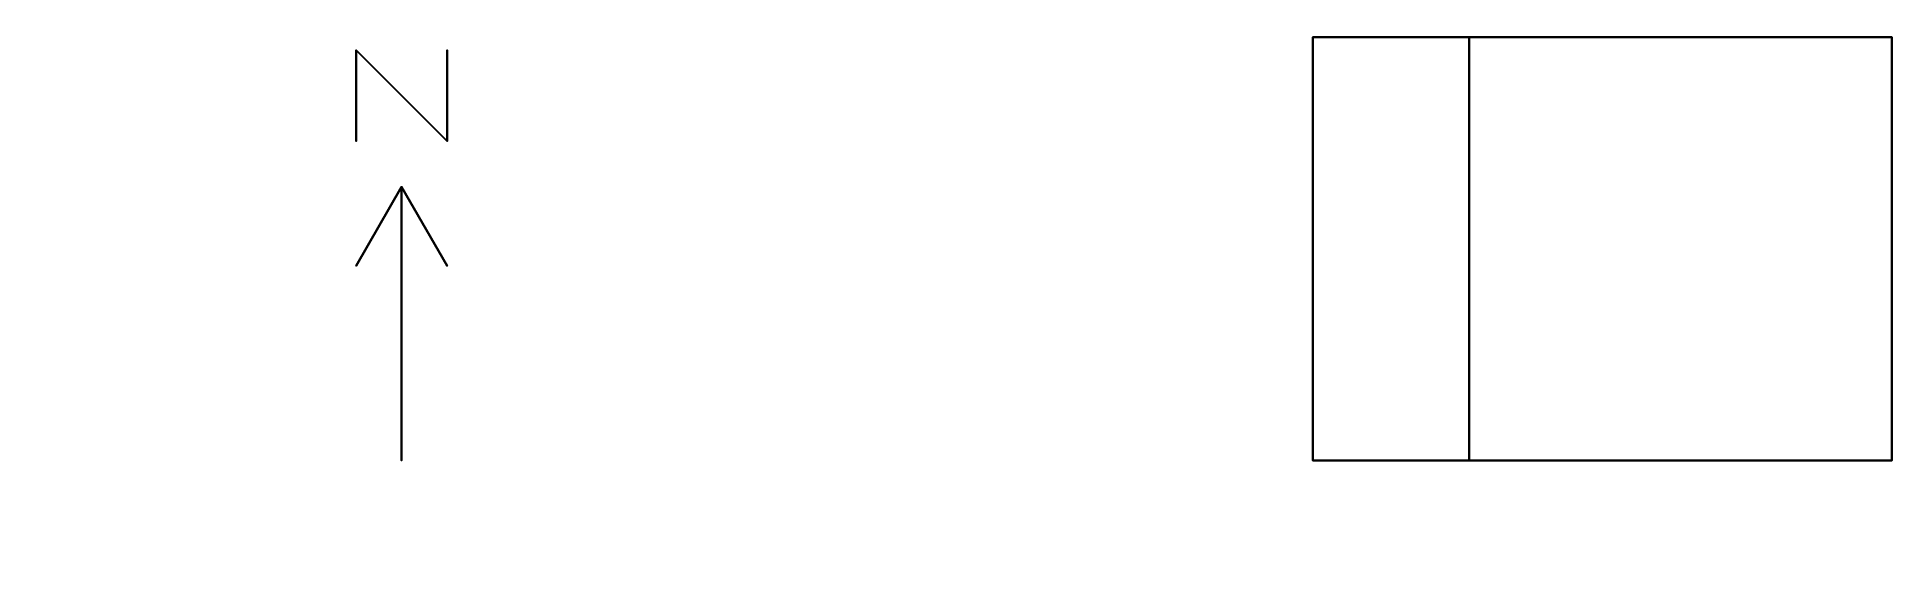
# Model space of a CAD drawing. Header units: metres. Extents: x -16.8 to 3.6, y -2.1 to 3.7.
import ezdxf

# ---------------------------------------------------------------- set-up
doc = ezdxf.new("R2010")
doc.units = ezdxf.units.M

msp = doc.modelspace()

# ---------------------------------------------------------------- linework, layer by layer
at = {"layer": '1', "color": 3}
for points in [[(-13.25148, 3.55215, 0.1), (-13.25148, 3.55215), (-13.25148, 2.55215), (-13.25148, 2.55215, 0.1)], [(-13.25148, 3.55215, 0.1), (-13.25148, 3.55215), (-12.25148, 2.55215), (-12.25148, 2.55215, 0.1)], [(-12.25148, 3.55215, 0.1), (-12.25148, 3.55215), (-12.25148, 2.55215), (-12.25148, 2.55215, 0.1)], [(-12.75148, 2.05215, 0.1), (-12.75148, 2.05215), (-13.25148, 1.18612), (-13.25148, 1.18612, 0.1)], [(-12.75148, 2.05215, 0.1), (-12.75148, 2.05215), (-12.75148, -0.94785), (-12.75148, -0.94785, 0.1)], [(-12.75148, 2.05215, 0.1), (-12.75148, 2.05215), (-12.25148, 1.18612), (-12.25148, 1.18612, 0.1)]]:
    msp.add_3dface(points, dxfattribs=at)
at = {"layer": 'BLOCK1_ZONE1', "color": 43}
for points in [[(-1.03895, 3.6941, 3.5), (-1.03895, 3.6941), (-1.03895, -0.94785), (-1.03895, -0.94785, 3.5)], [(3.60063, 3.6941, 3.5), (3.60063, 3.6941), (-1.03895, 3.6941), (-1.03895, 3.6941, 3.5)], [(3.60063, -0.94785, 3.5), (3.60063, -0.94785), (3.60063, 3.6941), (3.60063, 3.6941, 3.5)], [(-1.03895, -0.94785, 3.5), (-1.03895, -0.94785), (3.60063, -0.94785), (3.60063, -0.94785, 3.5)]]:
    msp.add_3dface(points, dxfattribs=at)
at = {"layer": 'BLOCK1_ZONE1', "color": 8}
msp.add_3dface([(3.60063, 3.6941), (3.60063, -0.94785), (-1.03895, -0.94785), (-1.03895, 3.6941)], dxfattribs=at)
at = {"layer": 'BLOCK1_ZONE1', "color": 15}
msp.add_3dface([(-1.03895, 3.6941, 3.5), (-1.03895, -0.94785, 3.5), (3.60063, -0.94785, 3.5), (3.60063, 3.6941, 3.5)], dxfattribs=at)
at = {"layer": 'BLOCK1_ZONE1', "color": 143}
msp.add_3dface([(3.60063, -0.00681, 2.26), (3.60063, -0.00681, 0.84), (3.60063, 2.75306, 0.84), (3.60063, 2.75306, 2.26)], dxfattribs=at)
at = {"layer": 'BLOCK1_ZONE2', "color": 43}
for points in [[(-1.03895, 3.6941, 3.5), (-1.03895, 3.6941), (-2.75148, 3.6941), (-2.75148, 3.6941, 3.5)], [(-2.75148, 3.6941, 3.5), (-2.75148, 3.6941), (-2.75148, -0.94785), (-2.75148, -0.94785, 3.5)], [(-1.03895, -0.94785, 3.5), (-1.03895, -0.94785), (-1.03895, 3.6941), (-1.03895, 3.6941, 3.5)], [(-2.75148, -0.94785, 3.5), (-2.75148, -0.94785), (-1.03895, -0.94785), (-1.03895, -0.94785, 3.5)]]:
    msp.add_3dface(points, dxfattribs=at)
at = {"layer": 'BLOCK1_ZONE2', "color": 8}
msp.add_3dface([(-1.03895, 3.6941), (-1.03895, -0.94785), (-2.75148, -0.94785), (-2.75148, 3.6941)], dxfattribs=at)
at = {"layer": 'BLOCK1_ZONE2', "color": 15}
msp.add_3dface([(-2.75148, 3.6941, 3.5), (-2.75148, -0.94785, 3.5), (-1.03895, -0.94785, 3.5), (-1.03895, 3.6941, 3.5)], dxfattribs=at)
at = {"layer": 'BLOCK1_ZONE2', "color": 143}
msp.add_3dface([(-2.75148, 2.84381, 2.92451), (-2.75148, 2.84381, 0.85729), (-2.75148, -0.171, 0.85729), (-2.75148, -0.171, 2.92451)], dxfattribs=at)

doc.saveas('drawing.dxf')
